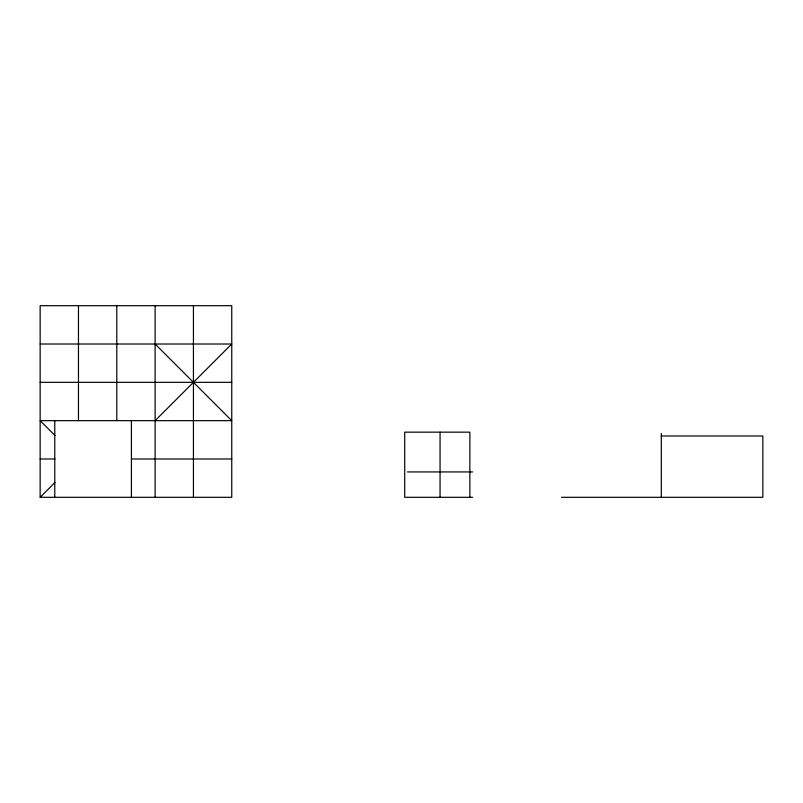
<?xml version="1.0" encoding="UTF-8"?>
<svg xmlns="http://www.w3.org/2000/svg" width="803" height="803" viewBox="0 0 803 803"><rect width="100%" height="100%" fill="white"/><g stroke="black" fill="none" stroke-linecap="round" stroke-linejoin="round"><path stroke-width="1.2" d="M40.15 497.308L231.756 497.308L231.756 305.692L40.15 305.692L40.15 497.308L54.955 482.503M155.12 420.662L231.756 344.015L40.15 344.015M40.15 382.338L231.756 382.338M661.301 435.989L762.85 435.989L762.85 497.308L561.427 497.308M40.15 458.985L54.985 458.985M131.632 458.985L231.756 458.985M407.492 471.933L472.636 471.933M472.636 497.308L404.712 497.308L404.712 432.155L469.865 432.155L469.865 497.308M155.12 344.015L231.756 420.662L40.15 420.662L54.955 435.467M661.301 433.409L661.301 497.308M440.064 432.155L440.064 497.308M193.433 305.692L193.433 497.308M155.12 305.692L155.12 497.308M131.411 420.662L131.411 497.308M116.796 305.692L116.796 420.662M78.473 305.692L78.473 420.662M54.775 420.662L54.775 497.308"/></g></svg>
